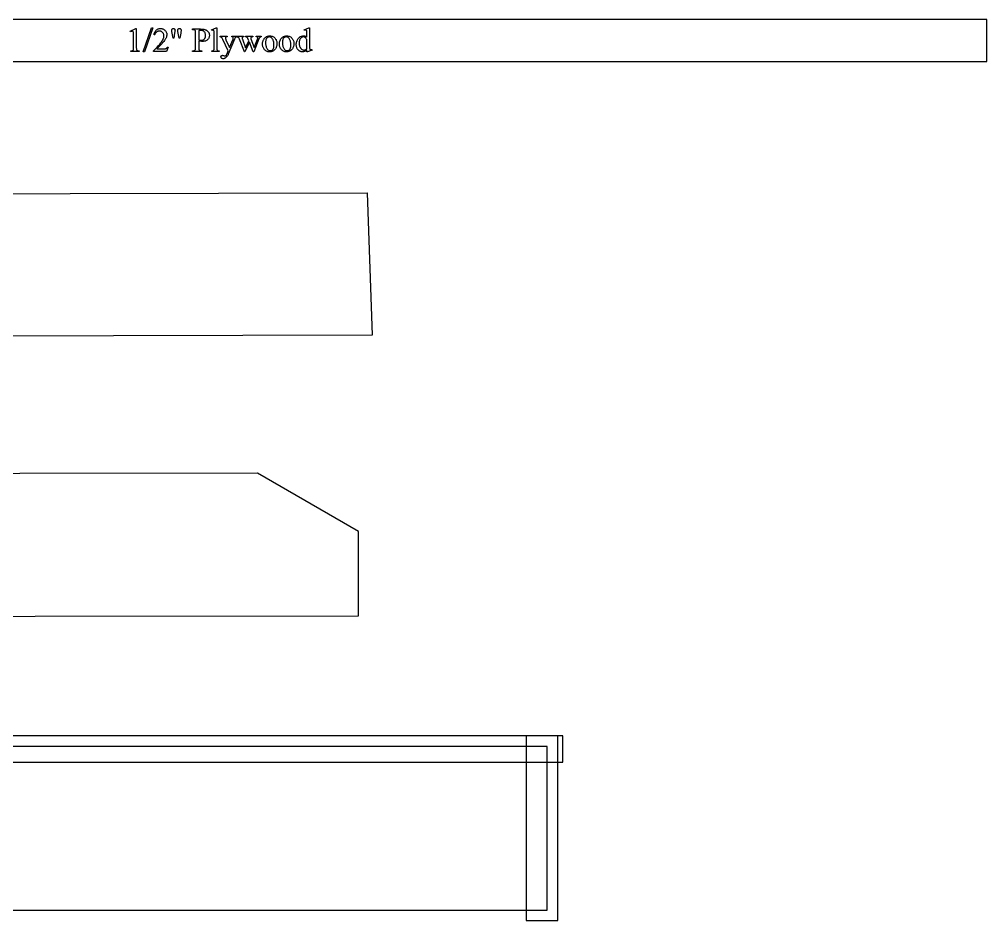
# Model space of a CAD drawing. Extents: x 3 to 160, y -23 to 46.
# Drawn here: x 14.98 to 26.42, y -20.01 to -9.34 of the extents above; entities that cross this region are included whole.
import ezdxf

# ---------------------------------------------------------------- set-up
doc = ezdxf.new("R2010")
doc.units = 0
doc.layers.add('LAYER_1', color=18, linetype='CONTINUOUS')

msp = doc.modelspace()

# ---------------------------------------------------------------- linework, layer by layer
at = {"layer": 'LAYER_1'}
for points in [[(3.673, -9.843), (26.423, -9.843), (26.423, -9.343), (3.673, -9.343)], [(16.291, -9.483), (16.356, -9.452), (16.362, -9.452), (16.362, -9.675), (16.363, -9.694), (16.363, -9.699), (16.364, -9.703), (16.365, -9.706), (16.367, -9.708), (16.369, -9.71), (16.372, -9.712), (16.376, -9.713), (16.381, -9.714), (16.388, -9.715), (16.396, -9.715), (16.396, -9.722), (16.296, -9.722), (16.296, -9.715), (16.305, -9.715), (16.312, -9.714), (16.317, -9.713), (16.32, -9.712), (16.323, -9.71), (16.325, -9.708), (16.327, -9.706), (16.328, -9.704), (16.329, -9.7), (16.33, -9.695), (16.33, -9.686), (16.33, -9.675), (16.33, -9.532), (16.33, -9.509), (16.329, -9.501), (16.328, -9.495), (16.327, -9.492), (16.326, -9.49), (16.325, -9.488), (16.323, -9.486), (16.321, -9.485), (16.319, -9.484), (16.317, -9.483), (16.315, -9.483), (16.311, -9.484), (16.306, -9.485), (16.3, -9.487), (16.294, -9.489)], [(16.557, -9.444), (16.461, -9.728), (16.445, -9.728), (16.541, -9.444)], [(16.739, -9.671), (16.721, -9.722), (16.564, -9.722), (16.564, -9.715), (16.581, -9.7), (16.596, -9.685), (16.61, -9.671), (16.623, -9.658), (16.635, -9.645), (16.645, -9.634), (16.654, -9.622), (16.661, -9.612), (16.668, -9.602), (16.674, -9.593), (16.679, -9.583), (16.682, -9.574), (16.686, -9.565), (16.688, -9.556), (16.689, -9.548), (16.689, -9.539), (16.689, -9.533), (16.689, -9.527), (16.687, -9.522), (16.686, -9.516), (16.683, -9.511), (16.681, -9.507), (16.678, -9.502), (16.674, -9.498), (16.67, -9.494), (16.666, -9.491), (16.662, -9.488), (16.657, -9.486), (16.652, -9.484), (16.648, -9.483), (16.642, -9.482), (16.637, -9.482), (16.632, -9.482), (16.628, -9.482), (16.623, -9.483), (16.619, -9.485), (16.614, -9.486), (16.61, -9.488), (16.606, -9.49), (16.602, -9.493), (16.598, -9.496), (16.595, -9.5), (16.592, -9.503), (16.589, -9.507), (16.586, -9.512), (16.583, -9.516), (16.581, -9.521), (16.579, -9.527), (16.572, -9.527), (16.573, -9.518), (16.575, -9.51), (16.578, -9.502), (16.581, -9.495), (16.584, -9.488), (16.588, -9.482), (16.592, -9.476), (16.597, -9.471), (16.602, -9.467), (16.608, -9.463), (16.614, -9.459), (16.62, -9.457), (16.626, -9.455), (16.633, -9.453), (16.64, -9.452), (16.648, -9.452), (16.655, -9.452), (16.663, -9.453), (16.67, -9.455), (16.677, -9.457), (16.684, -9.46), (16.69, -9.463), (16.696, -9.468), (16.701, -9.473), (16.706, -9.478), (16.711, -9.483), (16.714, -9.489), (16.717, -9.495), (16.72, -9.501), (16.722, -9.508), (16.723, -9.514), (16.723, -9.521), (16.722, -9.531), (16.721, -9.541), (16.718, -9.552), (16.714, -9.562), (16.71, -9.57), (16.705, -9.578), (16.7, -9.586), (16.695, -9.594), (16.688, -9.603), (16.682, -9.611), (16.674, -9.62), (16.667, -9.629), (16.627, -9.671), (16.614, -9.685), (16.606, -9.693), (16.675, -9.693), (16.693, -9.692), (16.7, -9.692), (16.705, -9.691), (16.709, -9.69), (16.713, -9.689), (16.716, -9.687), (16.72, -9.685), (16.723, -9.682), (16.726, -9.679), (16.729, -9.675), (16.732, -9.671)], [(16.797, -9.565), (16.786, -9.507), (16.783, -9.487), (16.782, -9.48), (16.782, -9.475), (16.782, -9.469), (16.783, -9.464), (16.785, -9.46), (16.787, -9.457), (16.79, -9.454), (16.793, -9.453), (16.797, -9.452), (16.801, -9.451), (16.805, -9.452), (16.809, -9.453), (16.812, -9.454), (16.815, -9.457), (16.818, -9.46), (16.819, -9.464), (16.82, -9.468), (16.821, -9.472), (16.82, -9.477), (16.819, -9.485), (16.816, -9.508), (16.805, -9.565)], [(16.868, -9.565), (16.858, -9.508), (16.853, -9.485), (16.853, -9.475), (16.853, -9.469), (16.854, -9.464), (16.856, -9.46), (16.858, -9.457), (16.861, -9.454), (16.865, -9.453), (16.869, -9.452), (16.873, -9.451), (16.877, -9.452), (16.881, -9.453), (16.884, -9.454), (16.887, -9.457), (16.889, -9.46), (16.891, -9.464), (16.892, -9.468), (16.892, -9.472), (16.892, -9.481), (16.891, -9.489), (16.89, -9.499), (16.889, -9.508), (16.878, -9.565)], [(17.101, -9.598), (17.101, -9.675), (17.101, -9.687), (17.102, -9.696), (17.103, -9.699), (17.104, -9.702), (17.105, -9.704), (17.106, -9.706), (17.108, -9.708), (17.111, -9.71), (17.113, -9.712), (17.116, -9.713), (17.119, -9.714), (17.122, -9.714), (17.129, -9.715), (17.139, -9.715), (17.139, -9.722), (17.026, -9.722), (17.026, -9.715), (17.036, -9.715), (17.04, -9.715), (17.043, -9.714), (17.047, -9.713), (17.05, -9.712), (17.053, -9.711), (17.055, -9.709), (17.058, -9.707), (17.06, -9.704), (17.06, -9.702), (17.061, -9.7), (17.063, -9.694), (17.063, -9.686), (17.063, -9.675), (17.063, -9.504), (17.063, -9.493), (17.062, -9.484), (17.061, -9.48), (17.061, -9.477), (17.059, -9.475), (17.058, -9.473), (17.056, -9.471), (17.054, -9.469), (17.051, -9.468), (17.049, -9.467), (17.046, -9.466), (17.043, -9.465), (17.036, -9.465), (17.026, -9.465), (17.026, -9.457), (17.123, -9.457), (17.139, -9.458), (17.154, -9.459), (17.161, -9.46), (17.168, -9.461), (17.173, -9.463), (17.179, -9.465), (17.184, -9.467), (17.189, -9.469), (17.193, -9.472), (17.198, -9.474), (17.202, -9.478), (17.206, -9.481), (17.21, -9.485), (17.213, -9.489), (17.217, -9.494), (17.219, -9.498), (17.222, -9.503), (17.224, -9.508), (17.225, -9.514), (17.226, -9.519), (17.227, -9.525), (17.227, -9.531), (17.227, -9.538), (17.226, -9.546), (17.224, -9.553), (17.222, -9.56), (17.219, -9.566), (17.215, -9.572), (17.211, -9.578), (17.206, -9.583), (17.2, -9.588), (17.194, -9.592), (17.187, -9.596), (17.18, -9.599), (17.172, -9.601), (17.164, -9.602), (17.155, -9.603), (17.146, -9.604), (17.136, -9.603), (17.125, -9.602), (17.113, -9.601)], [(17.101, -9.587), (17.119, -9.59), (17.127, -9.591), (17.133, -9.591), (17.138, -9.591), (17.143, -9.59), (17.147, -9.589), (17.152, -9.587), (17.156, -9.585), (17.16, -9.582), (17.164, -9.579), (17.168, -9.575), (17.172, -9.571), (17.175, -9.567), (17.177, -9.562), (17.179, -9.557), (17.181, -9.552), (17.182, -9.546), (17.183, -9.541), (17.183, -9.534), (17.182, -9.526), (17.181, -9.518), (17.179, -9.51), (17.176, -9.503), (17.172, -9.496), (17.167, -9.49), (17.162, -9.485), (17.156, -9.48), (17.149, -9.477), (17.142, -9.475), (17.135, -9.474), (17.127, -9.473), (17.121, -9.473), (17.115, -9.474), (17.108, -9.475), (17.101, -9.477)], [(17.315, -9.444), (17.315, -9.682), (17.316, -9.689), (17.316, -9.696), (17.317, -9.701), (17.318, -9.704), (17.319, -9.707), (17.321, -9.709), (17.323, -9.711), (17.325, -9.712), (17.328, -9.714), (17.333, -9.714), (17.338, -9.715), (17.344, -9.715), (17.344, -9.722), (17.257, -9.722), (17.257, -9.715), (17.262, -9.715), (17.267, -9.714), (17.271, -9.714), (17.273, -9.713), (17.276, -9.711), (17.277, -9.709), (17.279, -9.707), (17.28, -9.704), (17.282, -9.701), (17.282, -9.696), (17.283, -9.689), (17.283, -9.682), (17.283, -9.519), (17.283, -9.495), (17.282, -9.487), (17.282, -9.482), (17.281, -9.479), (17.28, -9.476), (17.279, -9.474), (17.277, -9.473), (17.276, -9.471), (17.274, -9.471), (17.272, -9.47), (17.27, -9.47), (17.267, -9.47), (17.264, -9.471), (17.257, -9.473), (17.253, -9.466), (17.307, -9.444)], [(18.38, -9.702), (18.374, -9.708), (18.367, -9.714), (18.361, -9.718), (18.355, -9.722), (18.348, -9.724), (18.342, -9.726), (18.335, -9.727), (18.328, -9.728), (18.32, -9.727), (18.313, -9.726), (18.307, -9.724), (18.3, -9.721), (18.294, -9.718), (18.288, -9.714), (18.282, -9.709), (18.276, -9.703), (18.271, -9.697), (18.267, -9.69), (18.263, -9.683), (18.26, -9.675), (18.258, -9.667), (18.256, -9.658), (18.255, -9.65), (18.255, -9.64), (18.255, -9.631), (18.256, -9.621), (18.258, -9.612), (18.261, -9.603), (18.264, -9.595), (18.268, -9.586), (18.273, -9.578), (18.279, -9.57), (18.285, -9.562), (18.292, -9.556), (18.299, -9.55), (18.306, -9.546), (18.315, -9.542), (18.323, -9.54), (18.332, -9.538), (18.341, -9.538), (18.347, -9.538), (18.352, -9.539), (18.358, -9.54), (18.363, -9.542), (18.367, -9.544), (18.372, -9.546), (18.376, -9.549), (18.38, -9.553), (18.38, -9.52), (18.38, -9.495), (18.379, -9.487), (18.379, -9.482), (18.378, -9.479), (18.377, -9.476), (18.376, -9.474), (18.374, -9.473), (18.372, -9.471), (18.371, -9.471), (18.369, -9.47), (18.366, -9.47), (18.364, -9.47), (18.36, -9.471), (18.353, -9.473), (18.35, -9.466), (18.404, -9.444), (18.412, -9.444), (18.412, -9.651), (18.413, -9.677), (18.413, -9.685), (18.414, -9.69), (18.415, -9.693), (18.416, -9.695), (18.417, -9.698), (18.419, -9.699), (18.42, -9.7), (18.422, -9.701), (18.424, -9.702), (18.426, -9.702), (18.429, -9.702), (18.432, -9.701), (18.44, -9.699), (18.442, -9.706), (18.389, -9.728), (18.38, -9.728)], [(17.355, -9.543), (17.438, -9.543), (17.438, -9.55), (17.434, -9.55), (17.43, -9.551), (17.426, -9.551), (17.423, -9.553), (17.421, -9.554), (17.419, -9.556), (17.418, -9.559), (17.417, -9.561), (17.417, -9.564), (17.417, -9.568), (17.418, -9.573), (17.42, -9.578), (17.423, -9.585), (17.467, -9.675), (17.507, -9.576), (17.508, -9.572), (17.509, -9.568), (17.51, -9.564), (17.51, -9.56), (17.51, -9.557), (17.509, -9.555), (17.507, -9.553), (17.504, -9.552), (17.499, -9.551), (17.492, -9.55), (17.492, -9.543), (17.55, -9.543), (17.55, -9.55), (17.544, -9.552), (17.541, -9.553), (17.539, -9.554), (17.537, -9.555), (17.535, -9.557), (17.53, -9.562), (17.528, -9.568), (17.524, -9.577), (17.451, -9.756), (17.448, -9.762), (17.445, -9.768), (17.442, -9.774), (17.439, -9.779), (17.435, -9.783), (17.431, -9.788), (17.427, -9.792), (17.423, -9.795), (17.419, -9.798), (17.415, -9.801), (17.411, -9.803), (17.407, -9.805), (17.402, -9.807), (17.398, -9.808), (17.394, -9.808), (17.39, -9.808), (17.385, -9.808), (17.38, -9.807), (17.375, -9.805), (17.371, -9.802), (17.368, -9.798), (17.366, -9.795), (17.365, -9.791), (17.364, -9.787), (17.364, -9.783), (17.365, -9.779), (17.367, -9.776), (17.369, -9.773), (17.372, -9.771), (17.376, -9.77), (17.38, -9.769), (17.384, -9.768), (17.388, -9.769), (17.392, -9.769), (17.396, -9.771), (17.402, -9.773), (17.408, -9.775), (17.412, -9.776), (17.414, -9.775), (17.418, -9.774), (17.421, -9.772), (17.424, -9.77), (17.428, -9.766), (17.431, -9.761), (17.435, -9.754), (17.438, -9.746), (17.451, -9.715), (17.387, -9.58), (17.383, -9.573), (17.377, -9.565), (17.373, -9.559), (17.369, -9.556), (17.367, -9.554), (17.363, -9.553), (17.355, -9.55)], [(17.555, -9.543), (17.63, -9.543), (17.63, -9.55), (17.625, -9.551), (17.621, -9.552), (17.619, -9.553), (17.616, -9.554), (17.615, -9.556), (17.614, -9.558), (17.613, -9.56), (17.613, -9.563), (17.613, -9.566), (17.614, -9.569), (17.615, -9.573), (17.617, -9.577), (17.655, -9.68), (17.693, -9.596), (17.683, -9.57), (17.681, -9.565), (17.678, -9.56), (17.674, -9.556), (17.671, -9.554), (17.668, -9.553), (17.665, -9.552), (17.66, -9.551), (17.655, -9.55), (17.655, -9.543), (17.74, -9.543), (17.74, -9.55), (17.733, -9.551), (17.728, -9.552), (17.724, -9.554), (17.72, -9.556), (17.718, -9.557), (17.717, -9.56), (17.716, -9.562), (17.716, -9.566), (17.717, -9.569), (17.718, -9.574), (17.758, -9.676), (17.796, -9.577), (17.798, -9.572), (17.799, -9.568), (17.8, -9.564), (17.8, -9.56), (17.8, -9.559), (17.799, -9.557), (17.798, -9.555), (17.796, -9.554), (17.794, -9.552), (17.791, -9.551), (17.786, -9.551), (17.781, -9.55), (17.781, -9.543), (17.838, -9.543), (17.838, -9.55), (17.834, -9.551), (17.83, -9.553), (17.826, -9.555), (17.823, -9.557), (17.82, -9.561), (17.817, -9.564), (17.815, -9.569), (17.813, -9.574), (17.753, -9.728), (17.745, -9.728), (17.7, -9.613), (17.648, -9.728), (17.641, -9.728), (17.583, -9.577), (17.581, -9.571), (17.578, -9.565), (17.575, -9.561), (17.572, -9.558), (17.569, -9.556), (17.565, -9.554), (17.561, -9.552), (17.555, -9.55)], [(17.941, -9.538), (17.951, -9.538), (17.961, -9.54), (17.97, -9.542), (17.978, -9.546), (17.986, -9.55), (17.993, -9.555), (18, -9.562), (18.007, -9.569), (18.011, -9.576), (18.016, -9.582), (18.019, -9.59), (18.022, -9.597), (18.025, -9.605), (18.026, -9.613), (18.027, -9.621), (18.027, -9.629), (18.027, -9.635), (18.027, -9.641), (18.026, -9.647), (18.025, -9.654), (18.023, -9.66), (18.021, -9.666), (18.019, -9.672), (18.016, -9.678), (18.013, -9.684), (18.01, -9.69), (18.006, -9.695), (18.002, -9.7), (17.998, -9.704), (17.994, -9.708), (17.989, -9.712), (17.984, -9.715), (17.979, -9.718), (17.974, -9.721), (17.968, -9.723), (17.963, -9.724), (17.957, -9.726), (17.951, -9.727), (17.945, -9.727), (17.939, -9.728), (17.929, -9.727), (17.92, -9.726), (17.911, -9.723), (17.903, -9.72), (17.895, -9.715), (17.888, -9.709), (17.881, -9.703), (17.875, -9.695), (17.87, -9.688), (17.866, -9.681), (17.863, -9.674), (17.86, -9.667), (17.858, -9.659), (17.856, -9.651), (17.855, -9.643), (17.855, -9.634), (17.855, -9.628), (17.856, -9.622), (17.857, -9.616), (17.858, -9.61), (17.86, -9.604), (17.862, -9.598), (17.864, -9.592), (17.867, -9.586), (17.87, -9.58), (17.874, -9.574), (17.877, -9.569), (17.881, -9.564), (17.885, -9.56), (17.89, -9.556), (17.894, -9.553), (17.899, -9.55), (17.904, -9.547), (17.909, -9.544), (17.914, -9.543), (17.92, -9.541), (17.925, -9.54), (17.93, -9.539), (17.936, -9.538)], [(17.935, -9.551), (17.93, -9.551), (17.925, -9.552), (17.92, -9.554), (17.914, -9.557), (17.912, -9.558), (17.91, -9.56), (17.905, -9.565), (17.901, -9.571), (17.898, -9.578), (17.895, -9.587), (17.893, -9.596), (17.892, -9.606), (17.891, -9.618), (17.891, -9.628), (17.892, -9.637), (17.893, -9.646), (17.895, -9.654), (17.897, -9.663), (17.9, -9.671), (17.903, -9.678), (17.907, -9.685), (17.911, -9.692), (17.915, -9.698), (17.92, -9.703), (17.925, -9.707), (17.93, -9.71), (17.936, -9.712), (17.941, -9.713), (17.948, -9.714), (17.952, -9.713), (17.957, -9.713), (17.961, -9.712), (17.965, -9.71), (17.969, -9.708), (17.972, -9.705), (17.976, -9.702), (17.979, -9.698), (17.982, -9.694), (17.984, -9.689), (17.986, -9.683), (17.988, -9.677), (17.989, -9.67), (17.99, -9.662), (17.991, -9.654), (17.991, -9.644), (17.991, -9.633), (17.99, -9.622), (17.988, -9.612), (17.986, -9.602), (17.983, -9.593), (17.98, -9.584), (17.975, -9.577), (17.971, -9.569), (17.967, -9.565), (17.963, -9.561), (17.959, -9.558), (17.955, -9.555), (17.95, -9.553), (17.946, -9.552), (17.941, -9.551)], [(18.141, -9.538), (18.151, -9.538), (18.161, -9.54), (18.17, -9.542), (18.178, -9.546), (18.186, -9.55), (18.193, -9.555), (18.2, -9.562), (18.207, -9.569), (18.211, -9.576), (18.216, -9.582), (18.219, -9.59), (18.222, -9.597), (18.225, -9.605), (18.226, -9.613), (18.227, -9.621), (18.227, -9.629), (18.227, -9.635), (18.227, -9.641), (18.226, -9.647), (18.225, -9.654), (18.223, -9.66), (18.221, -9.666), (18.219, -9.672), (18.216, -9.678), (18.213, -9.684), (18.21, -9.69), (18.206, -9.695), (18.202, -9.7), (18.198, -9.704), (18.194, -9.708), (18.189, -9.712), (18.184, -9.715), (18.179, -9.718), (18.174, -9.721), (18.168, -9.723), (18.163, -9.724), (18.157, -9.726), (18.151, -9.727), (18.145, -9.727), (18.139, -9.728), (18.129, -9.727), (18.12, -9.726), (18.111, -9.723), (18.103, -9.72), (18.095, -9.715), (18.088, -9.709), (18.081, -9.703), (18.075, -9.695), (18.07, -9.688), (18.066, -9.681), (18.063, -9.674), (18.06, -9.667), (18.058, -9.659), (18.056, -9.651), (18.055, -9.643), (18.055, -9.634), (18.055, -9.628), (18.056, -9.622), (18.057, -9.616), (18.058, -9.61), (18.06, -9.604), (18.062, -9.598), (18.064, -9.592), (18.067, -9.586), (18.07, -9.58), (18.074, -9.574), (18.077, -9.569), (18.081, -9.564), (18.085, -9.56), (18.09, -9.556), (18.094, -9.553), (18.099, -9.55), (18.104, -9.547), (18.109, -9.544), (18.114, -9.543), (18.12, -9.541), (18.125, -9.54), (18.13, -9.539), (18.136, -9.538)], [(18.135, -9.551), (18.13, -9.551), (18.125, -9.552), (18.12, -9.554), (18.114, -9.557), (18.112, -9.558), (18.109, -9.56), (18.105, -9.565), (18.101, -9.571), (18.098, -9.578), (18.095, -9.587), (18.093, -9.596), (18.092, -9.606), (18.091, -9.618), (18.091, -9.628), (18.092, -9.637), (18.093, -9.646), (18.095, -9.654), (18.097, -9.663), (18.1, -9.671), (18.103, -9.678), (18.107, -9.685), (18.111, -9.692), (18.115, -9.698), (18.12, -9.703), (18.125, -9.707), (18.13, -9.71), (18.135, -9.712), (18.141, -9.713), (18.148, -9.714), (18.152, -9.713), (18.157, -9.713), (18.161, -9.712), (18.165, -9.71), (18.169, -9.708), (18.172, -9.705), (18.176, -9.702), (18.179, -9.698), (18.182, -9.694), (18.184, -9.689), (18.186, -9.683), (18.188, -9.677), (18.189, -9.67), (18.19, -9.662), (18.191, -9.654), (18.191, -9.644), (18.191, -9.633), (18.19, -9.622), (18.188, -9.612), (18.186, -9.602), (18.183, -9.593), (18.18, -9.584), (18.175, -9.577), (18.171, -9.569), (18.167, -9.565), (18.163, -9.561), (18.159, -9.558), (18.155, -9.555), (18.15, -9.553), (18.146, -9.552), (18.141, -9.551)], [(18.38, -9.688), (18.38, -9.596), (18.379, -9.59), (18.378, -9.583), (18.376, -9.578), (18.373, -9.572), (18.37, -9.567), (18.366, -9.562), (18.362, -9.559), (18.358, -9.555), (18.353, -9.553), (18.348, -9.551), (18.343, -9.55), (18.339, -9.55), (18.335, -9.55), (18.33, -9.551), (18.326, -9.552), (18.323, -9.554), (18.319, -9.556), (18.315, -9.559), (18.312, -9.562), (18.308, -9.565), (18.304, -9.571), (18.3, -9.577), (18.297, -9.583), (18.295, -9.59), (18.293, -9.598), (18.291, -9.606), (18.291, -9.615), (18.29, -9.625), (18.291, -9.634), (18.291, -9.643), (18.293, -9.652), (18.295, -9.66), (18.297, -9.667), (18.3, -9.673), (18.303, -9.68), (18.308, -9.685), (18.312, -9.69), (18.316, -9.694), (18.321, -9.698), (18.326, -9.701), (18.331, -9.703), (18.335, -9.705), (18.341, -9.706), (18.346, -9.706), (18.35, -9.706), (18.355, -9.705), (18.359, -9.704), (18.363, -9.702), (18.368, -9.699), (18.372, -9.696), (18.376, -9.693)], [(5.033, -11.427), (19.095, -11.394), (19.151, -13.08), (3.846, -13.118), (3.844, -12.12)], [(17.798, -14.713), (3.736, -14.73), (3.687, -16.416), (18.992, -16.399), (18.99, -15.402)], [(3.535, -18.13), (21.41, -18.13), (21.41, -17.82), (3.535, -17.82)], [(20.973, -20.005), (21.348, -20.005), (21.348, -17.818), (20.973, -17.818)], [(3.723, -19.88), (21.223, -19.88), (21.223, -17.943), (3.723, -17.943)]]:
    msp.add_lwpolyline(points, close=True, dxfattribs=at)

doc.saveas('drawing.dxf')
